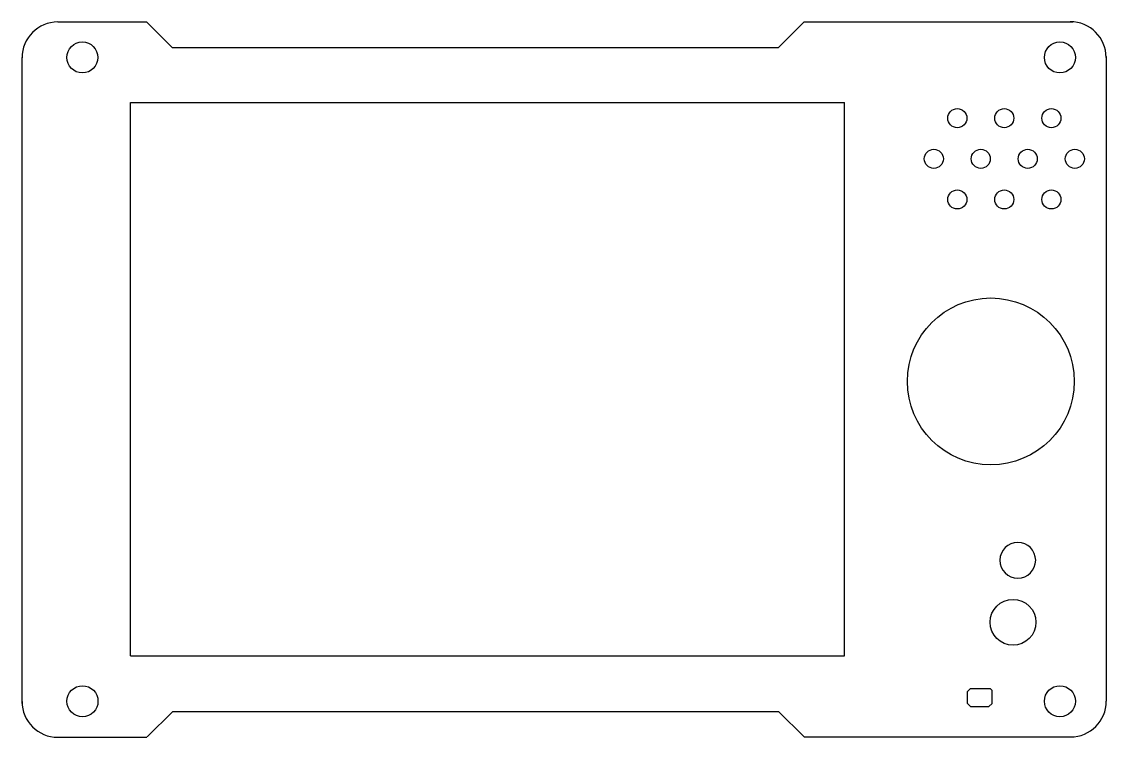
# Model space of a CAD drawing. Header units: millimetres. Extents: x 45.3 to 136.2, y 48.2 to 108.2.
import ezdxf

# ---------------------------------------------------------------- set-up
doc = ezdxf.new("R2010")
doc.units = ezdxf.units.MM
doc.layers.add('Mechanical1', color=6, linetype='Continuous')

msp = doc.modelspace()

# ---------------------------------------------------------------- linework, layer by layer
at = {"layer": 'Mechanical1'}
for p, q in [((48.3, 108.226), (55.75, 108.226)), ((55.75, 108.226), (57.901, 106.075)), ((108.749, 106.075), (110.9, 108.226)), ((110.9, 108.226), (133.45, 108.226)), ((57.901, 106.075), (57.925, 106.075)), ((57.925, 106.075), (108.7, 106.075)), ((108.7, 106.075), (108.749, 106.075)), ((45.271, 105.226), (45.271, 51.026)), ((136.247, 105.298), (136.247, 51.226)), ((54.4, 55.025), (54.4, 101.458)), ((54.4, 101.458), (114.302, 101.458)), ((114.302, 55.025), (114.302, 101.458)), ((54.4, 55.025), (114.302, 55.025)), ((124.597, 52.042), (124.851, 52.296)), ((124.597, 51.026), (124.597, 52.042)), ((124.851, 52.296), (126.502, 52.296)), ((126.502, 52.296), (126.668, 52.13)), ((126.668, 51.048), (126.668, 52.13)), ((124.597, 51.026), (124.851, 50.772)), ((126.393, 50.772), (126.668, 51.048)), ((55.8, 48.232), (57.943, 50.375)), ((57.943, 50.375), (57.975, 50.375)), ((57.975, 50.375), (108.6, 50.375)), ((108.6, 50.375), (108.75, 50.375)), ((108.75, 50.375), (108.757, 50.375)), ((108.757, 50.375), (110.9, 48.232)), ((124.851, 50.772), (126.393, 50.772)), ((110.906, 48.226), (133.247, 48.226)), ((48.3, 48.198), (55.766, 48.198))]:
    msp.add_line(p, q, dxfattribs=at)
for centre, radius in [((50.358, 105.226), 1.3), ((132.356, 105.226), 1.3), ((123.752, 100.136), 0.8), ((127.689, 100.136), 0.8), ((131.639, 100.136), 0.8), ((121.783, 96.726), 0.8), ((125.72, 96.726), 0.8), ((129.657, 96.726), 0.8), ((133.607, 96.726), 0.8), ((123.752, 93.316), 0.8), ((127.689, 93.316), 0.8), ((131.639, 93.316), 0.8), ((126.561, 78.05), 7), ((128.425, 57.85), 1.922), ((50.371, 51.226), 1.3), ((132.358, 51.226), 1.3)]:
    msp.add_circle(centre, radius, dxfattribs=at)
for centre, radius, start, end in [((48.3, 105.2), 3.002, 90, 180), ((133.231, 105.226), 3.002, 0, 90), ((128.825, 63.05), 1.5, 180, 179.75619), ((48.3, 51.2), 3.002, 180, 270), ((133.247, 51.228), 3.002, 270, 0)]:
    msp.add_arc(centre, radius, start, end, dxfattribs=at)

doc.saveas('drawing.dxf')
